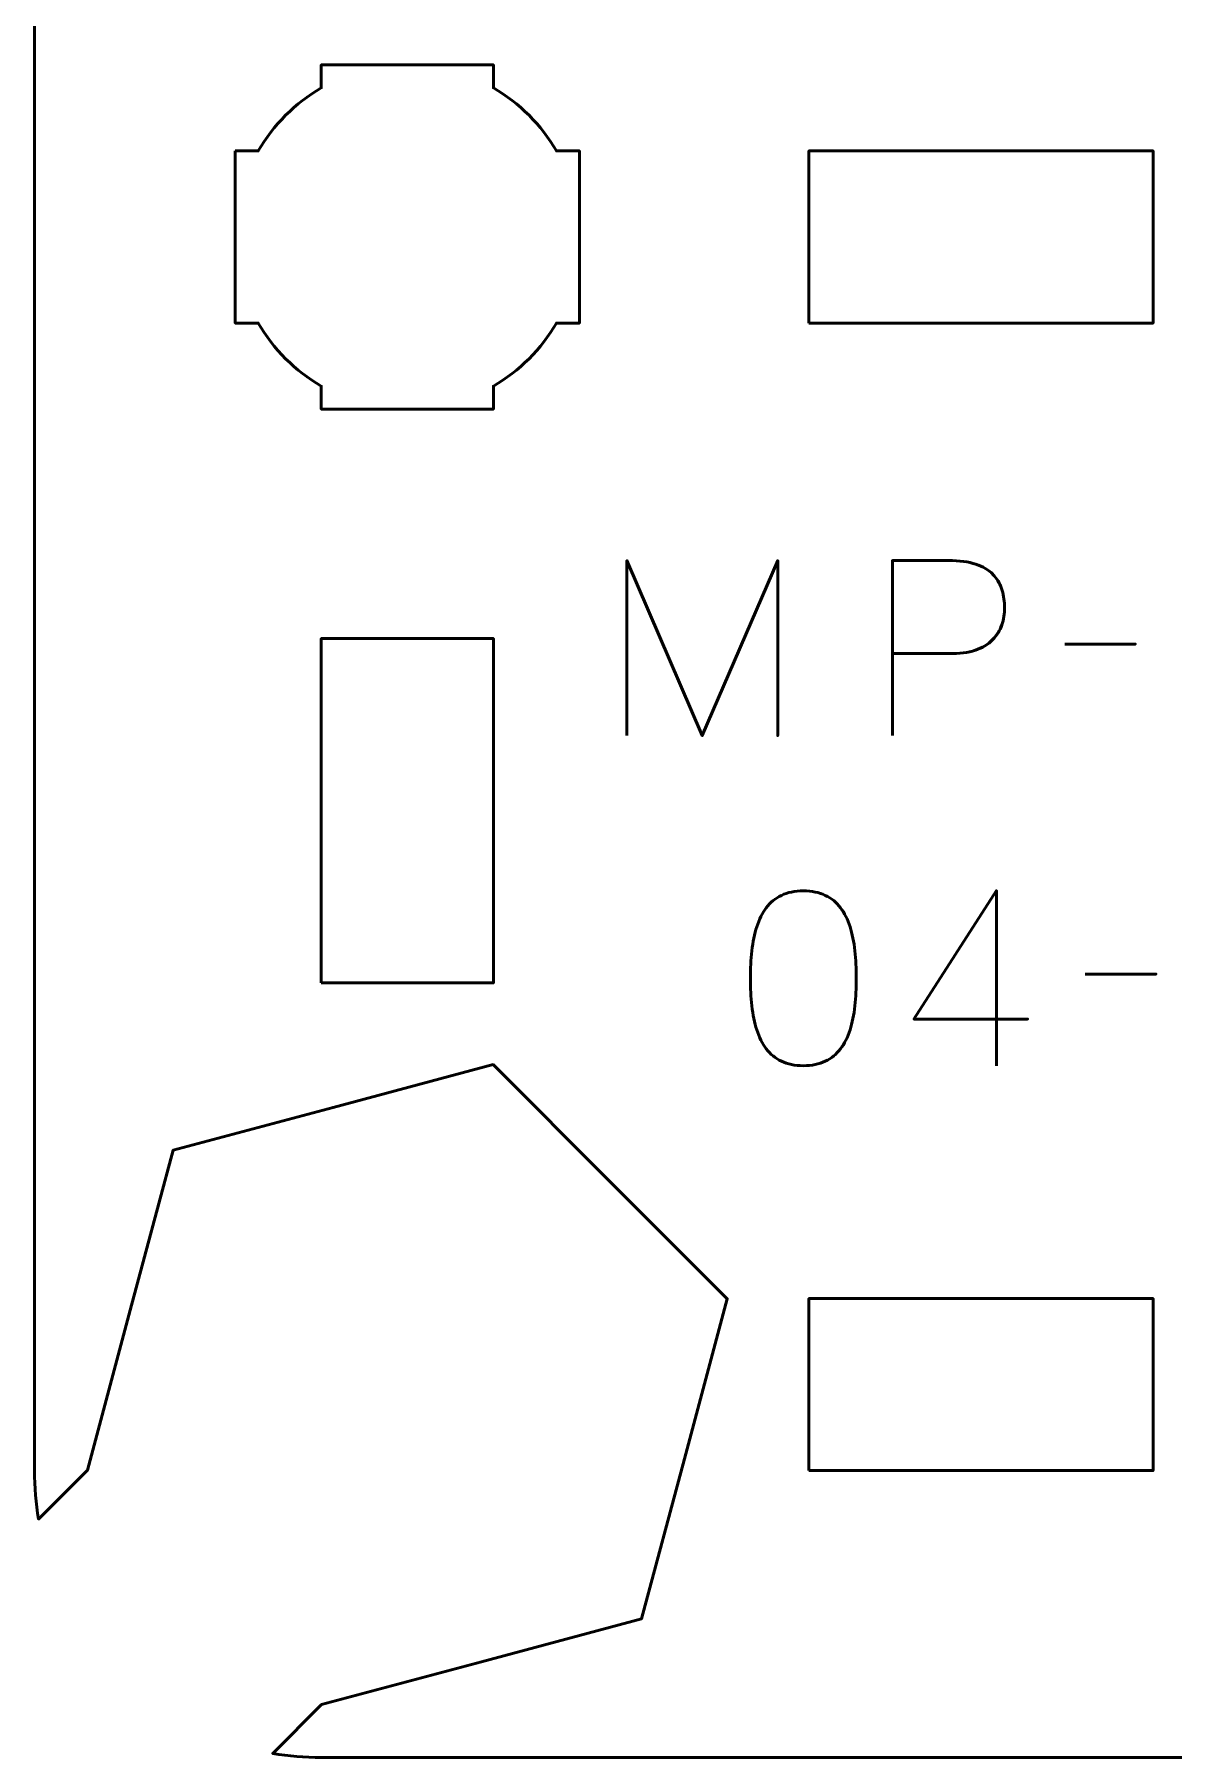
# Model space of a CAD drawing. Header units: centimetres. Extents: x -30.1 to 9.2, y -17.5 to -12.2.
# Drawn here: x -22.15 to -20.164, y -17.5 to -14.497 of the extents above; entities that cross this region are included whole.
import ezdxf

# ---------------------------------------------------------------- set-up
doc = ezdxf.new("R2010")
doc.units = ezdxf.units.CM
doc.header["$MEASUREMENT"] = 0
doc.layers.add('Layer 1', color=7, linetype='Continuous')

msp = doc.modelspace()

# ---------------------------------------------------------------- linework, layer by layer
at = {"layer": 'Layer 1', "lineweight": 53}
for points in [[(-20.8, -15), (-20.2, -15), (-20.2, -14.7), (-20.8, -14.7), (-20.8, -15)], [(-21.65, -16.15), (-21.35, -16.15), (-21.35, -15.55), (-21.65, -15.55), (-21.65, -16.15)], [(-20.8, -17), (-20.2, -17), (-20.2, -16.7), (-20.8, -16.7), (-20.8, -17)]]:
    msp.add_lwpolyline(points, close=True, dxfattribs=at)
for points, knots in [([(-22.15, -17), (-22.15, -17), (-22.15, -12.7), (-22.15, -12.7), (-22.15, -12.7), (-22.15, -12.67116), (-22.14753, -12.64291), (-22.14284, -12.61541), (-22.14284, -12.61541), (-22.14284, -12.61541), (-22.05769, -12.70056), (-22.05769, -12.70056), (-22.05769, -12.70056), (-22.05769, -12.70056), (-21.98298, -12.97941), (-21.98298, -12.97941), (-21.98298, -12.97941), (-21.98298, -12.97941), (-21.90825, -13.25824), (-21.90825, -13.25824), (-21.90825, -13.25824), (-21.90825, -13.25824), (-21.62941, -13.33295), (-21.62941, -13.33295), (-21.62941, -13.33295), (-21.62941, -13.33295), (-21.35057, -13.40767), (-21.35057, -13.40767), (-21.35057, -13.40767), (-21.35057, -13.40767), (-21.14645, -13.20356), (-21.14645, -13.20356), (-21.14645, -13.20356), (-21.14645, -13.20356), (-20.94231, -12.99943), (-20.94231, -12.99943), (-20.94231, -12.99943), (-20.94231, -12.99943), (-21.01703, -12.72057), (-21.01703, -12.72057), (-21.01703, -12.72057), (-21.01703, -12.72057), (-21.09175, -12.44174), (-21.09175, -12.44174), (-21.09175, -12.44174), (-21.09175, -12.44174), (-21.3706, -12.36703), (-21.3706, -12.36703), (-21.3706, -12.36703), (-21.3706, -12.36703), (-21.64941, -12.29233), (-21.64941, -12.29233), (-21.64941, -12.29233), (-21.64941, -12.29233), (-21.73458, -12.20716), (-21.73458, -12.20716), (-21.73458, -12.20716), (-21.70708, -12.20247), (-21.67883, -12.2), (-21.65, -12.2), (-21.65, -12.2), (-21.65, -12.2), (-15.35, -12.2), (-15.35, -12.2), (-15.35, -12.2), (-15.32116, -12.2), (-15.29291, -12.20247), (-15.26541, -12.20716), (-15.26541, -12.20716), (-15.26541, -12.20716), (-15.35057, -12.29232), (-15.35057, -12.29232), (-15.35057, -12.29232), (-15.35057, -12.29232), (-15.62942, -12.36703), (-15.62942, -12.36703), (-15.62942, -12.36703), (-15.62942, -12.36703), (-15.90825, -12.44176), (-15.90825, -12.44176), (-15.90825, -12.44176), (-15.90825, -12.44176), (-15.98296, -12.7206), (-15.98296, -12.7206), (-15.98296, -12.7206), (-15.98296, -12.7206), (-16.05768, -12.99944), (-16.05768, -12.99944), (-16.05768, -12.99944), (-16.05768, -12.99944), (-15.85357, -13.20356), (-15.85357, -13.20356), (-15.85357, -13.20356), (-15.85357, -13.20356), (-15.64944, -13.4077), (-15.64944, -13.4077), (-15.64944, -13.4077), (-15.64944, -13.4077), (-15.37058, -13.33298), (-15.37058, -13.33298), (-15.37058, -13.33298), (-15.37058, -13.33298), (-15.09175, -13.25826), (-15.09175, -13.25826), (-15.09175, -13.25826), (-15.09175, -13.25826), (-15.01704, -12.97941), (-15.01704, -12.97941), (-15.01704, -12.97941), (-15.01704, -12.97941), (-14.94234, -12.7006), (-14.94234, -12.7006), (-14.94234, -12.7006), (-14.94234, -12.7006), (-14.85716, -12.61542), (-14.85716, -12.61542), (-14.85716, -12.61542), (-14.85247, -12.64292), (-14.85, -12.67117), (-14.85, -12.7), (-14.85, -12.7), (-14.85, -12.7), (-14.85, -17), (-14.85, -17), (-14.85, -17), (-14.85, -17.02884), (-14.85248, -17.05709), (-14.85717, -17.0846), (-14.85717, -17.0846), (-14.85717, -17.0846), (-14.94233, -16.99944), (-14.94233, -16.99944), (-14.94233, -16.99944), (-14.94233, -16.99944), (-15.01704, -16.72059), (-15.01704, -16.72059), (-15.01704, -16.72059), (-15.01704, -16.72059), (-15.09177, -16.44176), (-15.09177, -16.44176), (-15.09177, -16.44176), (-15.09177, -16.44176), (-15.37061, -16.36705), (-15.37061, -16.36705), (-15.37061, -16.36705), (-15.37061, -16.36705), (-15.64945, -16.29233), (-15.64945, -16.29233), (-15.64945, -16.29233), (-15.64945, -16.29233), (-15.85357, -16.49644), (-15.85357, -16.49644), (-15.85357, -16.49644), (-15.85357, -16.49644), (-16.05771, -16.70057), (-16.05771, -16.70057), (-16.05771, -16.70057), (-16.05771, -16.70057), (-15.98299, -16.97943), (-15.98299, -16.97943), (-15.98299, -16.97943), (-15.98299, -16.97943), (-15.90827, -17.25826), (-15.90827, -17.25826), (-15.90827, -17.25826), (-15.90827, -17.25826), (-15.62942, -17.33297), (-15.62942, -17.33297), (-15.62942, -17.33297), (-15.62942, -17.33297), (-15.35061, -17.40767), (-15.35061, -17.40767), (-15.35061, -17.40767), (-15.35061, -17.40767), (-15.26544, -17.49284), (-15.26544, -17.49284), (-15.26544, -17.49284), (-15.29294, -17.49753), (-15.32117, -17.5), (-15.35, -17.5), (-15.35, -17.5), (-15.35, -17.5), (-21.65, -17.5), (-21.65, -17.5), (-21.65, -17.5), (-21.67884, -17.5), (-21.70709, -17.49752), (-21.7346, -17.49283), (-21.7346, -17.49283), (-21.7346, -17.49283), (-21.64945, -17.40768), (-21.64945, -17.40768), (-21.64945, -17.40768), (-21.64945, -17.40768), (-21.3706, -17.33297), (-21.3706, -17.33297), (-21.3706, -17.33297), (-21.3706, -17.33297), (-21.09177, -17.25824), (-21.09177, -17.25824), (-21.09177, -17.25824), (-21.09177, -17.25824), (-21.01706, -16.9794), (-21.01706, -16.9794), (-21.01706, -16.9794), (-21.01706, -16.9794), (-20.94234, -16.70056), (-20.94234, -16.70056), (-20.94234, -16.70056), (-20.94234, -16.70056), (-21.14645, -16.49644), (-21.14645, -16.49644), (-21.14645, -16.49644), (-21.14645, -16.49644), (-21.35058, -16.2923), (-21.35058, -16.2923), (-21.35058, -16.2923), (-21.35058, -16.2923), (-21.62944, -16.36702), (-21.62944, -16.36702), (-21.62944, -16.36702), (-21.62944, -16.36702), (-21.90827, -16.44174), (-21.90827, -16.44174), (-21.90827, -16.44174), (-21.90827, -16.44174), (-21.98298, -16.72059), (-21.98298, -16.72059), (-21.98298, -16.72059), (-21.98298, -16.72059), (-22.05768, -16.9994), (-22.05768, -16.9994), (-22.05768, -16.9994), (-22.05768, -16.9994), (-22.14284, -17.08456), (-22.14284, -17.08456), (-22.14284, -17.08456), (-22.14753, -17.05706), (-22.15, -17.02883), (-22.15, -17)], [0, 0, 0, 0, 0.0166667, 0.0166667, 0.0166667, 0.0166667, 0.0333333, 0.0333333, 0.0333333, 0.0333333, 0.05, 0.05, 0.05, 0.05, 0.0666667, 0.0666667, 0.0666667, 0.0666667, 0.0833333, 0.0833333, 0.0833333, 0.0833333, 0.1, 0.1, 0.1, 0.1, 0.1166667, 0.1166667, 0.1166667, 0.1166667, 0.1333333, 0.1333333, 0.1333333, 0.1333333, 0.15, 0.15, 0.15, 0.15, 0.1666667, 0.1666667, 0.1666667, 0.1666667, 0.1833333, 0.1833333, 0.1833333, 0.1833333, 0.2, 0.2, 0.2, 0.2, 0.2166667, 0.2166667, 0.2166667, 0.2166667, 0.2333333, 0.2333333, 0.2333333, 0.2333333, 0.25, 0.25, 0.25, 0.25, 0.2666667, 0.2666667, 0.2666667, 0.2666667, 0.2833333, 0.2833333, 0.2833333, 0.2833333, 0.3, 0.3, 0.3, 0.3, 0.3166667, 0.3166667, 0.3166667, 0.3166667, 0.3333333, 0.3333333, 0.3333333, 0.3333333, 0.35, 0.35, 0.35, 0.35, 0.3666667, 0.3666667, 0.3666667, 0.3666667, 0.3833333, 0.3833333, 0.3833333, 0.3833333, 0.4, 0.4, 0.4, 0.4, 0.4166667, 0.4166667, 0.4166667, 0.4166667, 0.4333333, 0.4333333, 0.4333333, 0.4333333, 0.45, 0.45, 0.45, 0.45, 0.4666667, 0.4666667, 0.4666667, 0.4666667, 0.4833333, 0.4833333, 0.4833333, 0.4833333, 0.5, 0.5, 0.5, 0.5, 0.5166667, 0.5166667, 0.5166667, 0.5166667, 0.5333333, 0.5333333, 0.5333333, 0.5333333, 0.55, 0.55, 0.55, 0.55, 0.5666667, 0.5666667, 0.5666667, 0.5666667, 0.5833333, 0.5833333, 0.5833333, 0.5833333, 0.6, 0.6, 0.6, 0.6, 0.6166667, 0.6166667, 0.6166667, 0.6166667, 0.6333333, 0.6333333, 0.6333333, 0.6333333, 0.65, 0.65, 0.65, 0.65, 0.6666667, 0.6666667, 0.6666667, 0.6666667, 0.6833333, 0.6833333, 0.6833333, 0.6833333, 0.7, 0.7, 0.7, 0.7, 0.7166667, 0.7166667, 0.7166667, 0.7166667, 0.7333333, 0.7333333, 0.7333333, 0.7333333, 0.75, 0.75, 0.75, 0.75, 0.7666667, 0.7666667, 0.7666667, 0.7666667, 0.7833333, 0.7833333, 0.7833333, 0.7833333, 0.8, 0.8, 0.8, 0.8, 0.8166667, 0.8166667, 0.8166667, 0.8166667, 0.8333333, 0.8333333, 0.8333333, 0.8333333, 0.85, 0.85, 0.85, 0.85, 0.8666667, 0.8666667, 0.8666667, 0.8666667, 0.8833333, 0.8833333, 0.8833333, 0.8833333, 0.9, 0.9, 0.9, 0.9, 0.9166667, 0.9166667, 0.9166667, 0.9166667, 0.9333333, 0.9333333, 0.9333333, 0.9333333, 0.95, 0.95, 0.95, 0.95, 0.9666667, 0.9666667, 0.9666667, 0.9666667, 0.9833333, 0.9833333, 0.9833333, 0.9833333, 1, 1, 1, 1]), ([(-21.8, -14.7), (-21.8, -14.7), (-21.75985, -14.7), (-21.75985, -14.7), (-21.75985, -14.7), (-21.7335, -14.65447), (-21.69553, -14.6165), (-21.65, -14.59015), (-21.65, -14.59015), (-21.65, -14.59015), (-21.65, -14.55), (-21.65, -14.55), (-21.65, -14.55), (-21.65, -14.55), (-21.5, -14.55), (-21.5, -14.55), (-21.5, -14.55), (-21.5, -14.55), (-21.35, -14.55), (-21.35, -14.55), (-21.35, -14.55), (-21.35, -14.55), (-21.35, -14.59015), (-21.35, -14.59015), (-21.35, -14.59015), (-21.30447, -14.6165), (-21.2665, -14.65447), (-21.24015, -14.7), (-21.24015, -14.7), (-21.24015, -14.7), (-21.2, -14.7), (-21.2, -14.7), (-21.2, -14.7), (-21.2, -14.7), (-21.2, -14.85), (-21.2, -14.85), (-21.2, -14.85), (-21.2, -14.85), (-21.2, -15), (-21.2, -15), (-21.2, -15), (-21.2, -15), (-21.24015, -15), (-21.24015, -15), (-21.24015, -15), (-21.2665, -15.04553), (-21.30447, -15.0835), (-21.35, -15.10985), (-21.35, -15.10985), (-21.35, -15.10985), (-21.35, -15.15), (-21.35, -15.15), (-21.35, -15.15), (-21.35, -15.15), (-21.5, -15.15), (-21.5, -15.15), (-21.5, -15.15), (-21.5, -15.15), (-21.65, -15.15), (-21.65, -15.15), (-21.65, -15.15), (-21.65, -15.15), (-21.65, -15.10985), (-21.65, -15.10985), (-21.65, -15.10985), (-21.69553, -15.0835), (-21.7335, -15.04553), (-21.75985, -15), (-21.75985, -15), (-21.75985, -15), (-21.8, -15), (-21.8, -15), (-21.8, -15), (-21.8, -15), (-21.8, -14.85), (-21.8, -14.85), (-21.8, -14.85), (-21.8, -14.85), (-21.8, -14.7), (-21.8, -14.7)], [0, 0, 0, 0, 0.05, 0.05, 0.05, 0.05, 0.1, 0.1, 0.1, 0.1, 0.15, 0.15, 0.15, 0.15, 0.2, 0.2, 0.2, 0.2, 0.25, 0.25, 0.25, 0.25, 0.3, 0.3, 0.3, 0.3, 0.35, 0.35, 0.35, 0.35, 0.4, 0.4, 0.4, 0.4, 0.45, 0.45, 0.45, 0.45, 0.5, 0.5, 0.5, 0.5, 0.55, 0.55, 0.55, 0.55, 0.6, 0.6, 0.6, 0.6, 0.65, 0.65, 0.65, 0.65, 0.7, 0.7, 0.7, 0.7, 0.75, 0.75, 0.75, 0.75, 0.8, 0.8, 0.8, 0.8, 0.85, 0.85, 0.85, 0.85, 0.9, 0.9, 0.9, 0.9, 0.95, 0.95, 0.95, 0.95, 1, 1, 1, 1])]:
    msp.add_open_spline(points, degree=3, knots=knots, dxfattribs=at)
at = {"layer": 'Layer 1', "color": 5, "lineweight": 53}
for points, knots in [([(-21.11717, -15.71901), (-21.11717, -15.71901), (-21.11717, -15.41379), (-21.11717, -15.41379), (-21.11717, -15.41379), (-21.11717, -15.41379), (-20.98594, -15.71901), (-20.98594, -15.71901), (-20.98594, -15.71901), (-20.98594, -15.71901), (-20.85428, -15.41379), (-20.85428, -15.41379), (-20.85428, -15.41379), (-20.85428, -15.41379), (-20.85428, -15.71901), (-20.85428, -15.71901), (-20.85428, -15.71901), (-20.85428, -15.71901), (-20.85428, -15.41379), (-20.85428, -15.41379), (-20.85428, -15.41379), (-20.85428, -15.41379), (-20.98594, -15.71901), (-20.98594, -15.71901), (-20.98594, -15.71901), (-20.98594, -15.71901), (-21.11717, -15.41379), (-21.11717, -15.41379), (-21.11717, -15.41379), (-21.11717, -15.41379), (-21.11717, -15.71901), (-21.11717, -15.71901)], [0, 0, 0, 0, 0.125, 0.125, 0.125, 0.125, 0.25, 0.25, 0.25, 0.25, 0.375, 0.375, 0.375, 0.375, 0.5, 0.5, 0.5, 0.5, 0.625, 0.625, 0.625, 0.625, 0.75, 0.75, 0.75, 0.75, 0.875, 0.875, 0.875, 0.875, 1, 1, 1, 1]), ([(-20.65447, -15.71901), (-20.65447, -15.71901), (-20.65447, -15.41379), (-20.65447, -15.41379), (-20.65447, -15.41379), (-20.65447, -15.41379), (-20.5571, -15.41379), (-20.5571, -15.41379), (-20.5571, -15.41379), (-20.53763, -15.41386), (-20.52162, -15.41605), (-20.50899, -15.42028), (-20.50899, -15.42028), (-20.49643, -15.42444), (-20.48655, -15.43023), (-20.47942, -15.43757), (-20.47942, -15.43757), (-20.4723, -15.44483), (-20.46722, -15.45316), (-20.46411, -15.46254), (-20.46411, -15.46254), (-20.46108, -15.47193), (-20.45932, -15.48173), (-20.45889, -15.49211), (-20.45889, -15.49211), (-20.4584, -15.50248), (-20.4596, -15.51264), (-20.46242, -15.52251), (-20.46242, -15.52251), (-20.46531, -15.53239), (-20.47018, -15.54135), (-20.47717, -15.5494), (-20.47717, -15.5494), (-20.48408, -15.55744), (-20.49346, -15.56386), (-20.50525, -15.56859), (-20.50525, -15.56859), (-20.51703, -15.57338), (-20.53163, -15.57578), (-20.54906, -15.57592), (-20.54906, -15.57592), (-20.54906, -15.57592), (-20.65447, -15.57592), (-20.65447, -15.57592), (-20.65447, -15.57592), (-20.65447, -15.57592), (-20.54906, -15.57592), (-20.54906, -15.57592), (-20.54906, -15.57592), (-20.53199, -15.57578), (-20.51752, -15.57338), (-20.50581, -15.56859), (-20.50581, -15.56859), (-20.49403, -15.56386), (-20.48464, -15.55744), (-20.47759, -15.5494), (-20.47759, -15.5494), (-20.4706, -15.54135), (-20.46559, -15.53239), (-20.46263, -15.52251), (-20.46263, -15.52251), (-20.45967, -15.51264), (-20.4584, -15.50248), (-20.45889, -15.49211), (-20.45889, -15.49211), (-20.45932, -15.48173), (-20.46108, -15.47193), (-20.46425, -15.46254), (-20.46425, -15.46254), (-20.46736, -15.45316), (-20.47258, -15.44483), (-20.47971, -15.43757), (-20.47971, -15.43757), (-20.4869, -15.43023), (-20.49678, -15.42444), (-20.50934, -15.42028), (-20.50934, -15.42028), (-20.52197, -15.41605), (-20.53784, -15.41386), (-20.5571, -15.41379), (-20.5571, -15.41379), (-20.5571, -15.41379), (-20.65447, -15.41379), (-20.65447, -15.41379), (-20.65447, -15.41379), (-20.65447, -15.41379), (-20.65447, -15.71901), (-20.65447, -15.71901)], [0, 0, 0, 0, 0.0454545, 0.0454545, 0.0454545, 0.0454545, 0.0909091, 0.0909091, 0.0909091, 0.0909091, 0.1363636, 0.1363636, 0.1363636, 0.1363636, 0.1818182, 0.1818182, 0.1818182, 0.1818182, 0.2272727, 0.2272727, 0.2272727, 0.2272727, 0.2727273, 0.2727273, 0.2727273, 0.2727273, 0.3181818, 0.3181818, 0.3181818, 0.3181818, 0.3636364, 0.3636364, 0.3636364, 0.3636364, 0.4090909, 0.4090909, 0.4090909, 0.4090909, 0.4545455, 0.4545455, 0.4545455, 0.4545455, 0.5, 0.5, 0.5, 0.5, 0.5454545, 0.5454545, 0.5454545, 0.5454545, 0.5909091, 0.5909091, 0.5909091, 0.5909091, 0.6363636, 0.6363636, 0.6363636, 0.6363636, 0.6818182, 0.6818182, 0.6818182, 0.6818182, 0.7272727, 0.7272727, 0.7272727, 0.7272727, 0.7727273, 0.7727273, 0.7727273, 0.7727273, 0.8181818, 0.8181818, 0.8181818, 0.8181818, 0.8636364, 0.8636364, 0.8636364, 0.8636364, 0.9090909, 0.9090909, 0.9090909, 0.9090909, 0.9545455, 0.9545455, 0.9545455, 0.9545455, 1, 1, 1, 1]), ([(-20.35391, -15.55941), (-20.35391, -15.55941), (-20.23072, -15.55941), (-20.23072, -15.55941), (-20.23072, -15.55941), (-20.23072, -15.55941), (-20.35391, -15.55941), (-20.35391, -15.55941)], [0, 0, 0, 0, 0.5, 0.5, 0.5, 0.5, 1, 1, 1, 1]), ([(-20.80961, -16.29432), (-20.7948, -16.29425), (-20.78203, -16.29164), (-20.77137, -16.28656), (-20.77137, -16.28656), (-20.76079, -16.28148), (-20.75197, -16.27421), (-20.74492, -16.26497), (-20.74492, -16.26497), (-20.73793, -16.25566), (-20.73243, -16.24465), (-20.72834, -16.23195), (-20.72834, -16.23195), (-20.72431, -16.21925), (-20.72142, -16.20535), (-20.7198, -16.19011), (-20.7198, -16.19011), (-20.7181, -16.17487), (-20.71726, -16.15885), (-20.71733, -16.14192), (-20.71733, -16.14192), (-20.71726, -16.12506), (-20.7181, -16.10904), (-20.7198, -16.09387), (-20.7198, -16.09387), (-20.72142, -16.0787), (-20.72431, -16.06473), (-20.72834, -16.05203), (-20.72834, -16.05203), (-20.73243, -16.0394), (-20.73793, -16.0284), (-20.74492, -16.01901), (-20.74492, -16.01901), (-20.75197, -16.0097), (-20.76079, -16.00243), (-20.77137, -15.99735), (-20.77137, -15.99735), (-20.78203, -15.9922), (-20.7948, -15.98959), (-20.80961, -15.98952), (-20.80961, -15.98952), (-20.82443, -15.98959), (-20.8372, -15.9922), (-20.84786, -15.99735), (-20.84786, -15.99735), (-20.85844, -16.00243), (-20.86726, -16.0097), (-20.87431, -16.01901), (-20.87431, -16.01901), (-20.8813, -16.0284), (-20.8868, -16.0394), (-20.89089, -16.05203), (-20.89089, -16.05203), (-20.89492, -16.06473), (-20.89781, -16.0787), (-20.89943, -16.09387), (-20.89943, -16.09387), (-20.90112, -16.10904), (-20.90197, -16.12506), (-20.9019, -16.14192), (-20.9019, -16.14192), (-20.90197, -16.15885), (-20.90112, -16.17487), (-20.89943, -16.19011), (-20.89943, -16.19011), (-20.89781, -16.20535), (-20.89492, -16.21925), (-20.89089, -16.23195), (-20.89089, -16.23195), (-20.8868, -16.24465), (-20.8813, -16.25566), (-20.87431, -16.26497), (-20.87431, -16.26497), (-20.86726, -16.27421), (-20.85844, -16.28148), (-20.84786, -16.28656), (-20.84786, -16.28656), (-20.8372, -16.29164), (-20.82443, -16.29425), (-20.80961, -16.29432)], [0, 0, 0, 0, 0.05, 0.05, 0.05, 0.05, 0.1, 0.1, 0.1, 0.1, 0.15, 0.15, 0.15, 0.15, 0.2, 0.2, 0.2, 0.2, 0.25, 0.25, 0.25, 0.25, 0.3, 0.3, 0.3, 0.3, 0.35, 0.35, 0.35, 0.35, 0.4, 0.4, 0.4, 0.4, 0.45, 0.45, 0.45, 0.45, 0.5, 0.5, 0.5, 0.5, 0.55, 0.55, 0.55, 0.55, 0.6, 0.6, 0.6, 0.6, 0.65, 0.65, 0.65, 0.65, 0.7, 0.7, 0.7, 0.7, 0.75, 0.75, 0.75, 0.75, 0.8, 0.8, 0.8, 0.8, 0.85, 0.85, 0.85, 0.85, 0.9, 0.9, 0.9, 0.9, 0.95, 0.95, 0.95, 0.95, 1, 1, 1, 1]), ([(-20.80961, -16.29432), (-20.7948, -16.29425), (-20.78203, -16.29164), (-20.77137, -16.28656), (-20.77137, -16.28656), (-20.76079, -16.28148), (-20.75197, -16.27421), (-20.74492, -16.26497), (-20.74492, -16.26497), (-20.73793, -16.25566), (-20.73243, -16.24465), (-20.72834, -16.23195), (-20.72834, -16.23195), (-20.72431, -16.21925), (-20.72142, -16.20535), (-20.7198, -16.19011), (-20.7198, -16.19011), (-20.7181, -16.17487), (-20.71726, -16.15885), (-20.71733, -16.14192), (-20.71733, -16.14192), (-20.71726, -16.12506), (-20.7181, -16.10904), (-20.7198, -16.09387), (-20.7198, -16.09387), (-20.72142, -16.0787), (-20.72431, -16.06473), (-20.72834, -16.05203), (-20.72834, -16.05203), (-20.73243, -16.0394), (-20.73793, -16.0284), (-20.74492, -16.01901), (-20.74492, -16.01901), (-20.75197, -16.0097), (-20.76079, -16.00243), (-20.77137, -15.99735), (-20.77137, -15.99735), (-20.78203, -15.9922), (-20.7948, -15.98959), (-20.80961, -15.98952), (-20.80961, -15.98952), (-20.82443, -15.98959), (-20.8372, -15.9922), (-20.84786, -15.99735), (-20.84786, -15.99735), (-20.85844, -16.00243), (-20.86726, -16.0097), (-20.87431, -16.01901), (-20.87431, -16.01901), (-20.8813, -16.0284), (-20.8868, -16.0394), (-20.89089, -16.05203), (-20.89089, -16.05203), (-20.89492, -16.06473), (-20.89781, -16.0787), (-20.89943, -16.09387), (-20.89943, -16.09387), (-20.90112, -16.10904), (-20.90197, -16.12506), (-20.9019, -16.14192), (-20.9019, -16.14192), (-20.90197, -16.15885), (-20.90112, -16.17487), (-20.89943, -16.19011), (-20.89943, -16.19011), (-20.89781, -16.20535), (-20.89492, -16.21925), (-20.89089, -16.23195), (-20.89089, -16.23195), (-20.8868, -16.24465), (-20.8813, -16.25566), (-20.87431, -16.26497), (-20.87431, -16.26497), (-20.86726, -16.27421), (-20.85844, -16.28148), (-20.84786, -16.28656), (-20.84786, -16.28656), (-20.8372, -16.29164), (-20.82443, -16.29425), (-20.80961, -16.29432)], [0, 0, 0, 0, 0.05, 0.05, 0.05, 0.05, 0.1, 0.1, 0.1, 0.1, 0.15, 0.15, 0.15, 0.15, 0.2, 0.2, 0.2, 0.2, 0.25, 0.25, 0.25, 0.25, 0.3, 0.3, 0.3, 0.3, 0.35, 0.35, 0.35, 0.35, 0.4, 0.4, 0.4, 0.4, 0.45, 0.45, 0.45, 0.45, 0.5, 0.5, 0.5, 0.5, 0.55, 0.55, 0.55, 0.55, 0.6, 0.6, 0.6, 0.6, 0.65, 0.65, 0.65, 0.65, 0.7, 0.7, 0.7, 0.7, 0.75, 0.75, 0.75, 0.75, 0.8, 0.8, 0.8, 0.8, 0.85, 0.85, 0.85, 0.85, 0.9, 0.9, 0.9, 0.9, 0.95, 0.95, 0.95, 0.95, 1, 1, 1, 1]), ([(-20.47307, -16.29432), (-20.47307, -16.29432), (-20.47307, -15.9891), (-20.47307, -15.9891), (-20.47307, -15.9891), (-20.47307, -15.9891), (-20.617, -16.21304), (-20.617, -16.21304), (-20.617, -16.21304), (-20.617, -16.21304), (-20.41888, -16.21304), (-20.41888, -16.21304), (-20.41888, -16.21304), (-20.41888, -16.21304), (-20.617, -16.21304), (-20.617, -16.21304), (-20.617, -16.21304), (-20.617, -16.21304), (-20.47307, -15.9891), (-20.47307, -15.9891), (-20.47307, -15.9891), (-20.47307, -15.9891), (-20.47307, -16.29432), (-20.47307, -16.29432)], [0, 0, 0, 0, 0.1666667, 0.1666667, 0.1666667, 0.1666667, 0.3333333, 0.3333333, 0.3333333, 0.3333333, 0.5, 0.5, 0.5, 0.5, 0.6666667, 0.6666667, 0.6666667, 0.6666667, 0.8333333, 0.8333333, 0.8333333, 0.8333333, 1, 1, 1, 1]), ([(-20.31813, -16.13472), (-20.31813, -16.13472), (-20.19494, -16.13472), (-20.19494, -16.13472), (-20.19494, -16.13472), (-20.19494, -16.13472), (-20.31813, -16.13472), (-20.31813, -16.13472)], [0, 0, 0, 0, 0.5, 0.5, 0.5, 0.5, 1, 1, 1, 1])]:
    msp.add_open_spline(points, degree=3, knots=knots, dxfattribs=at)

doc.saveas('drawing.dxf')
